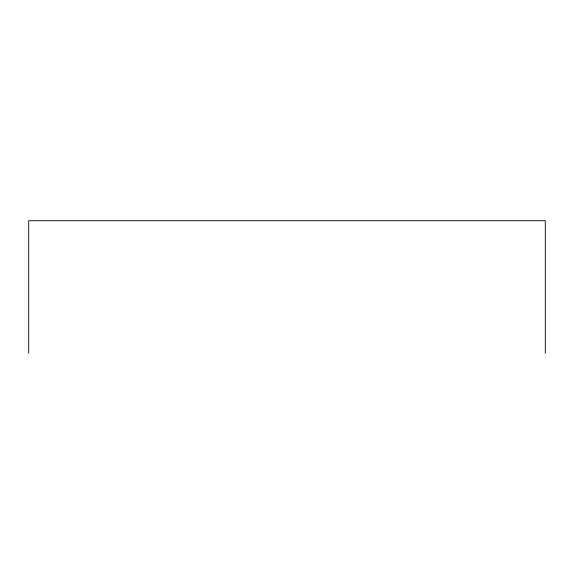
<?xml version="1.0" encoding="UTF-8"?>
<svg xmlns="http://www.w3.org/2000/svg" width="574" height="574" viewBox="0 0 574 574"><rect width="100%" height="100%" fill="white"/><g stroke="black" fill="none" stroke-linecap="round" stroke-linejoin="round"><path stroke-width="0.86" d="M545.3 353.283L545.3 220.717L28.7 220.717L28.7 353.283"/></g></svg>
